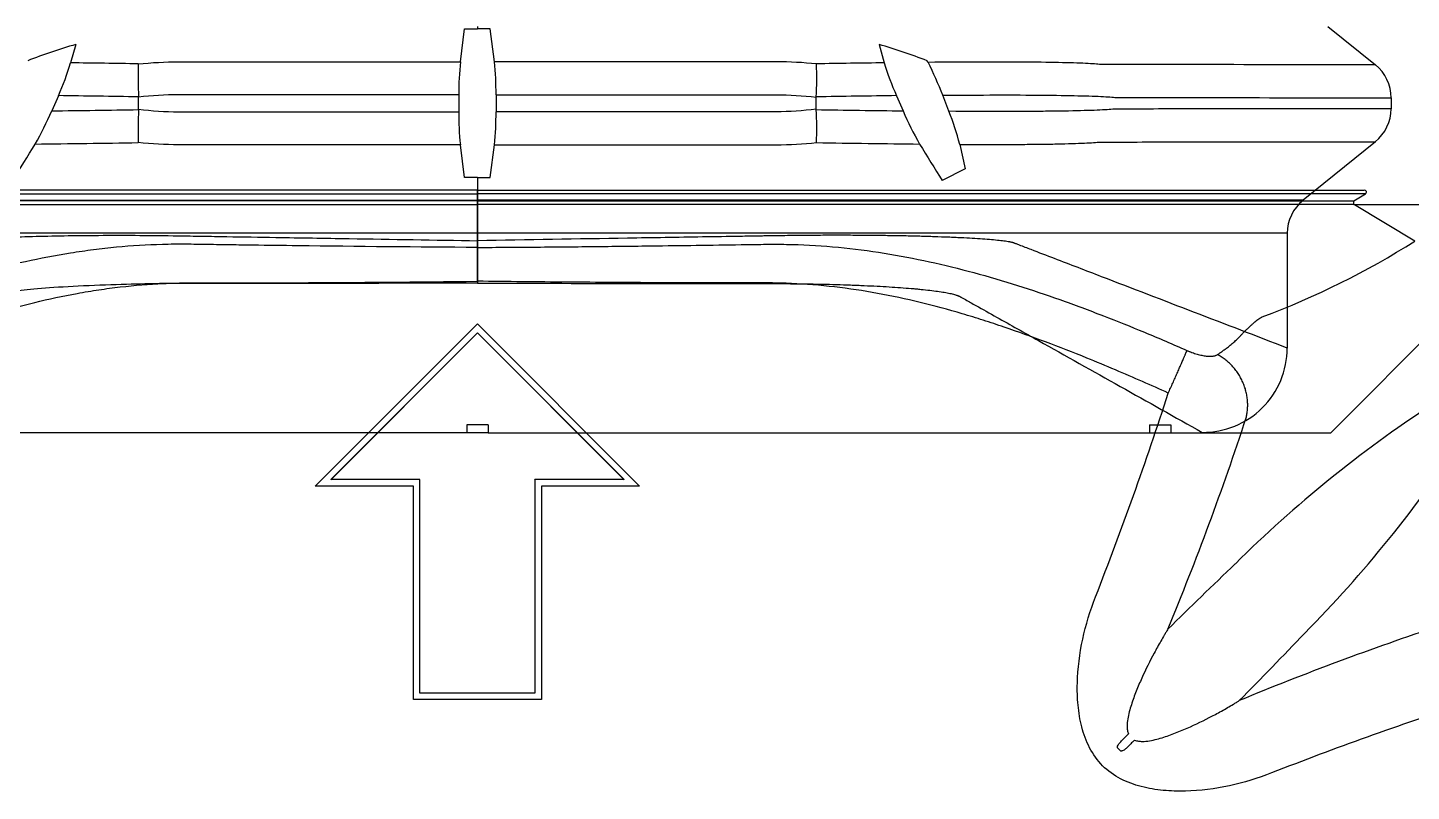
# Model space of a CAD drawing. Header units: millimetres. Extents: x -455371 to 117772, y -78417 to 116564.
# Drawn here: x -26523.6 to -26198.7, y 53939.8 to 54119.1 of the extents above; entities that cross this region are included whole.
import ezdxf

# ---------------------------------------------------------------- set-up
doc = ezdxf.new("R2010")
doc.units = ezdxf.units.MM
doc.layers.get('0').update_dxf_attribs({"color": 255})
doc.layers.add('BETON-STOP', color=141, linetype='Continuous')
doc.layers.add('Contorno-Cupolex', color=3, linetype='Continuous')
doc.layers.add('quote', color=5, linetype='Continuous', lineweight=15)

# ---------------------------------------------------------------- blocks, each defined once
blk = doc.blocks.new('Cupolex H50')
at = {"layer": 'Contorno-Cupolex', "linetype": 'Continuous'}
for p, q in [((19721.008, 10220.685), (19700.221, 10220.685)), ((19721.008, 10220.685), (19741.795, 10220.685)), ((19721.008, 10220.592), (19721.008, 10220.685)), ((19721.008, 10220.428), (19721.008, 10220.592)), ((19721.008, 10220.342), (19721.008, 10220.428)), ((19721.008, 10219.339), (19721.008, 10220.342)), ((19741.548, 10220.428), (19741.822, 10220.592)), ((19741.548, 10220.342), (19741.548, 10220.428)), ((19741.56, 10220.335), (19741.548, 10220.342)), ((19741.568, 10220.335), (19741.56, 10220.335)), ((19748.808, 10220.335), (19741.568, 10220.335)), ((19742.979, 10219.487), (19741.568, 10220.335)), ((19721.008, 10218.547), (19721.008, 10219.339)), ((19717.208, 10213.747), (19721.008, 10217.548)), ((19721.008, 10217.548), (19724.809, 10213.747)), ((19717.57, 10213.897), (19721.008, 10217.335)), ((19717.57, 10213.896), (19721.008, 10217.334)), ((19721.008, 10217.334), (19721.008, 10217.335)), ((19721.008, 10217.335), (19724.446, 10213.897)), ((19721.008, 10217.334), (19724.446, 10213.896)), ((19719.658, 10213.897), (19717.57, 10213.897)), ((19719.658, 10213.896), (19719.658, 10213.897)), ((19719.658, 10208.897), (19719.658, 10213.897)), ((19719.658, 10208.896), (19719.658, 10213.896)), ((19722.358, 10213.896), (19722.358, 10213.897)), ((19724.446, 10213.897), (19722.358, 10213.897)), ((19722.358, 10213.897), (19722.358, 10208.897)), ((19722.358, 10213.896), (19722.358, 10208.896)), ((19719.508, 10213.747), (19717.208, 10213.747)), ((19717.208, 10213.746), (19717.208, 10213.747)), ((19719.508, 10213.746), (19717.208, 10213.746)), ((19719.508, 10208.747), (19719.508, 10213.747)), ((19722.508, 10213.747), (19722.508, 10208.747)), ((19724.809, 10213.747), (19722.508, 10213.747)), ((19724.808, 10213.746), (19722.508, 10213.746)), ((19724.808, 10213.746), (19724.809, 10213.747)), ((19719.508, 10208.746), (19719.508, 10208.747)), ((19721.008, 10208.747), (19719.508, 10208.747)), ((19721.008, 10208.746), (19719.508, 10208.746)), ((19721.008, 10208.897), (19719.658, 10208.897)), ((19722.358, 10208.897), (19721.008, 10208.897)), ((19721.008, 10208.746), (19721.008, 10208.747)), ((19722.508, 10208.747), (19721.008, 10208.747)), ((19722.508, 10208.746), (19721.008, 10208.746)), ((19722.508, 10208.746), (19722.508, 10208.747)), ((19736.013, 10207.612), (19736.085, 10207.54))]:
    blk.add_line(p, q, dxfattribs=at)
for centre, radius, start, end in [((19741.796, 10220.635), 0.0499, 300.9627, 90.7224), ((19732.671, 10235.755), 19.259, 290.4679, 302.3618), ((19656.793, 10241.937), 84.511, 338.63581, 342.07511), ((19759.615, 10190.882), 29.618, 123.3171, 134.7243), ((19672.407, 10237.205), 70.114, 337.51574, 341.83203), ((19719.313, 10231.176), 29.672, 315.2861, 326.6725), ((19823.716, 10122.806), 123.117, 133.62543, 134.65067), ((19764.872, 10146.017), 67.882, 108.3064, 112.52778), ((19651.998, 10294.545), 122.115, 315.3451, 316.37876), ((19769.413, 10131.006), 81.647, 108.03721, 111.39913), ((19677.006, 10266.071), 83.013, 315.3725, 315.55085), ((19794.544, 10148.533), 83.013, 134.44915, 134.6275)]:
    blk.add_arc(centre, radius, start, end, dxfattribs=at)
for points, knots in [([(19700.195, 10220.592), (19701.725, 10220.592), (19703.259, 10220.592), (19705.177, 10220.592), (19705.561, 10220.592), (19706.136, 10220.592), (19706.328, 10220.592), (19706.544, 10220.592), (19706.568, 10220.592), (19706.616, 10220.592), (19706.639, 10220.592), (19706.72, 10220.592), (19706.792, 10220.592), (19707.058, 10220.592), (19707.312, 10220.592), (19707.781, 10220.592), (19707.952, 10220.592), (19708.325, 10220.592), (19708.527, 10220.592), (19709.174, 10220.592), (19709.65, 10220.592), (19710.429, 10220.592), (19710.702, 10220.592), (19711.259, 10220.592), (19711.543, 10220.592), (19712.122, 10220.592), (19712.417, 10220.592), (19713.019, 10220.592), (19713.327, 10220.592), (19713.787, 10220.592), (19713.941, 10220.592), (19714.127, 10220.592), (19714.16, 10220.592), (19714.192, 10220.592)], [0, 0, 0, 0, 0.5, 0.5, 0.625, 0.625, 0.6875, 0.6875, 0.6953125, 0.6953125, 0.703125, 0.703125, 0.71875, 0.71875, 0.75, 0.75, 0.765625, 0.765625, 0.78125, 0.78125, 0.8125, 0.8125, 0.828125, 0.828125, 0.84375, 0.84375, 0.859375, 0.859375, 0.875, 0.875, 0.8828125, 0.8828125, 0.8844651, 0.8844651, 0.8844651, 0.8844651]), ([(19721.008, 10220.428), (19720.363, 10220.428), (19719.718, 10220.428), (19718.428, 10220.428), (19717.783, 10220.428), (19716.492, 10220.428), (19715.847, 10220.428), (19714.88, 10220.428), (19714.556, 10220.428), (19713.913, 10220.428), (19713.591, 10220.428), (19712.952, 10220.428), (19712.639, 10220.428), (19712.024, 10220.428), (19711.722, 10220.428), (19711.13, 10220.428), (19710.838, 10220.428), (19710.284, 10220.428), (19710.017, 10220.428), (19709.258, 10220.428), (19708.791, 10220.428), (19708.202, 10220.428), (19708.022, 10220.428), (19707.695, 10220.428), (19707.548, 10220.428), (19707.166, 10220.428), (19706.998, 10220.428), (19706.8, 10220.428), (19706.698, 10220.428), (19706.497, 10220.428), (19706.397, 10220.428), (19706.196, 10220.428), (19706.096, 10220.428), (19705.795, 10220.428), (19705.594, 10220.428), (19705.192, 10220.428), (19704.992, 10220.428), (19704.389, 10220.428), (19703.988, 10220.428), (19703.185, 10220.428), (19702.784, 10220.428), (19701.744, 10220.428), (19701.106, 10220.428), (19700.469, 10220.428)], [0, 0, 0, 0, 0.032927, 0.032927, 0.065853, 0.065853, 0.09878, 0.09878, 0.115243, 0.115243, 0.131706, 0.131706, 0.14817, 0.14817, 0.164633, 0.164633, 0.181096, 0.181096, 0.197559, 0.197559, 0.230486, 0.230486, 0.246949, 0.246949, 0.263413, 0.263413, 0.296339, 0.296339, 0.329266, 0.329266, 0.362192, 0.362192, 0.395119, 0.395119, 0.460972, 0.460972, 0.526825, 0.526825, 0.658531, 0.658531, 0.790238, 0.790238, 1, 1, 1, 1]), ([(19700.469, 10220.342), (19701.106, 10220.342), (19701.744, 10220.342), (19702.784, 10220.342), (19703.185, 10220.342), (19703.988, 10220.342), (19704.389, 10220.342), (19704.992, 10220.342), (19705.192, 10220.342), (19705.594, 10220.342), (19705.795, 10220.342), (19706.096, 10220.342), (19706.196, 10220.342), (19706.397, 10220.342), (19706.497, 10220.342), (19706.698, 10220.342), (19706.8, 10220.342), (19706.998, 10220.342), (19707.166, 10220.342), (19707.548, 10220.342), (19707.695, 10220.342), (19708.022, 10220.342), (19708.202, 10220.342), (19708.791, 10220.342), (19709.258, 10220.342), (19710.017, 10220.342), (19710.284, 10220.342), (19710.838, 10220.342), (19711.13, 10220.342), (19711.722, 10220.342), (19712.024, 10220.342), (19712.639, 10220.342), (19712.952, 10220.342), (19713.591, 10220.342), (19713.913, 10220.342), (19714.556, 10220.342), (19714.88, 10220.342), (19715.847, 10220.342), (19716.492, 10220.342), (19717.783, 10220.342), (19718.428, 10220.342), (19719.718, 10220.342), (19720.363, 10220.342), (19721.008, 10220.342)], [0, 0, 0, 0, 0.209762, 0.209762, 0.341469, 0.341469, 0.473175, 0.473175, 0.539028, 0.539028, 0.604881, 0.604881, 0.637808, 0.637808, 0.670734, 0.670734, 0.703661, 0.703661, 0.736587, 0.736587, 0.753051, 0.753051, 0.769514, 0.769514, 0.802441, 0.802441, 0.818904, 0.818904, 0.835367, 0.835367, 0.85183, 0.85183, 0.868294, 0.868294, 0.884757, 0.884757, 0.90122, 0.90122, 0.934147, 0.934147, 0.967073, 0.967073, 1, 1, 1, 1]), ([(19714.192, 10220.592), (19714.313, 10220.592), (19714.434, 10220.592), (19714.863, 10220.592), (19715.17, 10220.592), (19716.092, 10220.592), (19716.706, 10220.592), (19718.55, 10220.592), (19719.779, 10220.592), (19721.008, 10220.592)], [0.8844651, 0.8844651, 0.8844651, 0.8844651, 0.890625, 0.890625, 0.90625, 0.90625, 0.9375, 0.9375, 1, 1, 1, 1]), ([(19727.856, 10220.592), (19727.725, 10220.592), (19727.593, 10220.592), (19727.154, 10220.592), (19726.847, 10220.592), (19725.925, 10220.592), (19725.31, 10220.592), (19723.467, 10220.592), (19722.237, 10220.592), (19721.008, 10220.592)], [0.8839302, 0.8839302, 0.8839302, 0.8839302, 0.890625, 0.890625, 0.90625, 0.90625, 0.9375, 0.9375, 1, 1, 1, 1]), ([(19721.008, 10220.428), (19722.289, 10220.428), (19723.57, 10220.428), (19725.492, 10220.428), (19726.132, 10220.428), (19726.933, 10220.428), (19727.094, 10220.428), (19727.415, 10220.428), (19727.577, 10220.428), (19727.864, 10220.428), (19727.987, 10220.428), (19728.24, 10220.428), (19728.37, 10220.428), (19729.01, 10220.428), (19729.496, 10220.428), (19730.446, 10220.428), (19730.912, 10220.428), (19732.235, 10220.428), (19733.016, 10220.428), (19733.944, 10220.428), (19734.213, 10220.428), (19734.655, 10220.428), (19734.829, 10220.428), (19734.99, 10220.428), (19735.02, 10220.428), (19735.059, 10220.428), (19735.071, 10220.428), (19735.095, 10220.428), (19735.107, 10220.428), (19735.166, 10220.428), (19735.216, 10220.428), (19735.367, 10220.428), (19735.468, 10220.428), (19735.97, 10220.428), (19736.373, 10220.428), (19738.384, 10220.428), (19739.993, 10220.428), (19741.548, 10220.428)], [0, 0, 0, 0, 0.0625, 0.0625, 0.09375, 0.09375, 0.101563, 0.101563, 0.109375, 0.109375, 0.117188, 0.117188, 0.125, 0.125, 0.15625, 0.15625, 0.1875, 0.1875, 0.25, 0.25, 0.28125, 0.28125, 0.3125, 0.3125, 0.320312, 0.320312, 0.324219, 0.324219, 0.328125, 0.328125, 0.34375, 0.34375, 0.375, 0.375, 0.5, 0.5, 1, 1, 1, 1]), ([(19741.548, 10220.342), (19739.993, 10220.342), (19738.384, 10220.342), (19736.373, 10220.342), (19735.97, 10220.342), (19735.468, 10220.342), (19735.367, 10220.342), (19735.216, 10220.342), (19735.166, 10220.342), (19735.107, 10220.342), (19735.095, 10220.342), (19735.071, 10220.342), (19735.059, 10220.342), (19735.02, 10220.342), (19734.99, 10220.342), (19734.829, 10220.342), (19734.655, 10220.342), (19734.213, 10220.342), (19733.944, 10220.342), (19733.016, 10220.342), (19732.235, 10220.342), (19730.912, 10220.342), (19730.446, 10220.342), (19729.496, 10220.342), (19729.01, 10220.342), (19728.37, 10220.342), (19728.24, 10220.342), (19727.987, 10220.342), (19727.864, 10220.342), (19727.577, 10220.342), (19727.415, 10220.342), (19727.094, 10220.342), (19726.933, 10220.342), (19726.132, 10220.342), (19725.492, 10220.342), (19723.57, 10220.342), (19722.289, 10220.342), (19721.008, 10220.342)], [0, 0, 0, 0, 0.5, 0.5, 0.625, 0.625, 0.65625, 0.65625, 0.671875, 0.671875, 0.675781, 0.675781, 0.679687, 0.679687, 0.6875, 0.6875, 0.71875, 0.71875, 0.75, 0.75, 0.8125, 0.8125, 0.84375, 0.84375, 0.875, 0.875, 0.882812, 0.882812, 0.890625, 0.890625, 0.898437, 0.898437, 0.90625, 0.90625, 0.9375, 0.9375, 1, 1, 1, 1]), ([(19741.822, 10220.592), (19740.292, 10220.592), (19738.758, 10220.592), (19736.839, 10220.592), (19736.456, 10220.592), (19735.88, 10220.592), (19735.689, 10220.592), (19735.473, 10220.592), (19735.449, 10220.592), (19735.401, 10220.592), (19735.378, 10220.592), (19735.297, 10220.592), (19735.225, 10220.592), (19734.958, 10220.592), (19734.705, 10220.592), (19734.236, 10220.592), (19734.065, 10220.592), (19733.692, 10220.592), (19733.489, 10220.592), (19732.842, 10220.592), (19732.366, 10220.592), (19731.587, 10220.592), (19731.315, 10220.592), (19730.758, 10220.592), (19730.474, 10220.592), (19729.895, 10220.592), (19729.6, 10220.592), (19728.998, 10220.592), (19728.69, 10220.592), (19728.229, 10220.592), (19728.076, 10220.592), (19727.9, 10220.592), (19727.878, 10220.592), (19727.856, 10220.592)], [0, 0, 0, 0, 0.5, 0.5, 0.625, 0.625, 0.6875, 0.6875, 0.6953125, 0.6953125, 0.703125, 0.703125, 0.71875, 0.71875, 0.75, 0.75, 0.765625, 0.765625, 0.78125, 0.78125, 0.8125, 0.8125, 0.828125, 0.828125, 0.84375, 0.84375, 0.859375, 0.859375, 0.875, 0.875, 0.8828125, 0.8828125, 0.8839302, 0.8839302, 0.8839302, 0.8839302]), ([(19721.008, 10219.339), (19719.605, 10219.347), (19718.202, 10219.36), (19716.448, 10219.382), (19716.098, 10219.387), (19715.572, 10219.394), (19715.396, 10219.396), (19715.046, 10219.401), (19714.87, 10219.404), (19714.608, 10219.408), (19714.52, 10219.409), (19714.344, 10219.412), (19714.256, 10219.413), (19714.121, 10219.414), (19714.076, 10219.414), (19713.986, 10219.414), (19713.941, 10219.414), (19713.806, 10219.413), (19713.716, 10219.411), (19713.266, 10219.398), (19712.907, 10219.376), (19712.368, 10219.325), (19712.189, 10219.305), (19711.831, 10219.259), (19711.652, 10219.233), (19711.117, 10219.148), (19710.765, 10219.08), (19709.714, 10218.851), (19709.026, 10218.662), (19708.006, 10218.34), (19707.669, 10218.227), (19706.999, 10217.989), (19706.666, 10217.865), (19705.676, 10217.481), (19705.024, 10217.208), (19704.378, 10216.925)], [0, 0, 0, 0, 0.25, 0.25, 0.3125, 0.3125, 0.34375, 0.34375, 0.375, 0.375, 0.390625, 0.390625, 0.40625, 0.40625, 0.414062, 0.414062, 0.421875, 0.421875, 0.4375, 0.4375, 0.5, 0.5, 0.53125, 0.53125, 0.5625, 0.5625, 0.625, 0.625, 0.75, 0.75, 0.8125, 0.8125, 0.875, 0.875, 1, 1, 1, 1]), ([(19721.008, 10219.339), (19721.473, 10219.342), (19722.405, 10219.348), (19723.808, 10219.361), (19725.098, 10219.376), (19726.27, 10219.391), (19727.059, 10219.402), (19727.585, 10219.411), (19727.942, 10219.416), (19728.571, 10219.41), (19729.471, 10219.354), (19730.543, 10219.215), (19731.953, 10218.947), (19733.325, 10218.57), (19734.676, 10218.116), (19735.665, 10217.748), (19736.658, 10217.349), (19737.307, 10217.069), (19737.639, 10216.925)], [0, 0, 0, 0, 0.081858, 0.164277, 0.247255, 0.309067, 0.370865, 0.386322, 0.40194, 0.433686, 0.497156, 0.560794, 0.624159, 0.750052, 0.811351, 0.87539, 0.93616, 1, 1, 1, 1]), ([(19704.814, 10215.927), (19705.448, 10216.212), (19706.084, 10216.487), (19707.045, 10216.876), (19707.367, 10217.003), (19708.013, 10217.245), (19708.338, 10217.362), (19709.314, 10217.692), (19709.97, 10217.889), (19710.963, 10218.13), (19711.295, 10218.201), (19711.798, 10218.293), (19711.966, 10218.321), (19712.302, 10218.372), (19712.47, 10218.394), (19712.975, 10218.452), (19713.311, 10218.479), (19713.733, 10218.498), (19713.817, 10218.501), (19713.944, 10218.504), (19713.986, 10218.505), (19714.07, 10218.507), (19714.112, 10218.507), (19714.239, 10218.508), (19714.326, 10218.508), (19714.501, 10218.508), (19714.589, 10218.508), (19714.853, 10218.508), (19715.029, 10218.508), (19715.381, 10218.508), (19715.557, 10218.509), (19716.084, 10218.51), (19716.436, 10218.511), (19718.195, 10218.519), (19719.602, 10218.53), (19721.008, 10218.547)], [0, 0, 0, 0, 0.125, 0.125, 0.1875, 0.1875, 0.25, 0.25, 0.375, 0.375, 0.4375, 0.4375, 0.46875, 0.46875, 0.5, 0.5, 0.5625, 0.5625, 0.578125, 0.578125, 0.585938, 0.585938, 0.59375, 0.59375, 0.609375, 0.609375, 0.625, 0.625, 0.65625, 0.65625, 0.6875, 0.6875, 0.75, 0.75, 1, 1, 1, 1]), ([(19737.202, 10215.927), (19737.002, 10216.017), (19736.59, 10216.2), (19735.953, 10216.474), (19735.197, 10216.788), (19734.329, 10217.128), (19733.518, 10217.419), (19732.865, 10217.634), (19732.211, 10217.835), (19731.388, 10218.058), (19730.389, 10218.273), (19729.382, 10218.425), (19728.537, 10218.493), (19727.988, 10218.507), (19727.733, 10218.508), (19727.559, 10218.508), (19727.076, 10218.508), (19726.285, 10218.509), (19724.877, 10218.513), (19723.471, 10218.522), (19722.064, 10218.535), (19721.36, 10218.543), (19721.008, 10218.547)], [0, 0, 0, 0, 0.039685, 0.081401, 0.12514, 0.187502, 0.249718, 0.280702, 0.311603, 0.373204, 0.434675, 0.49602, 0.557011, 0.587479, 0.595205, 0.603053, 0.61891, 0.682454, 0.745963, 0.872985, 0.936476, 1, 1, 1, 1]), ([(19738.355, 10216.828), (19738.368, 10216.837), (19738.393, 10216.854), (19738.429, 10216.879), (19738.464, 10216.904), (19738.498, 10216.928), (19738.531, 10216.953), (19738.585, 10216.993), (19738.657, 10217.049), (19738.741, 10217.12), (19738.817, 10217.19), (19738.878, 10217.251), (19738.92, 10217.297), (19738.952, 10217.33), (19738.981, 10217.359), (19739.023, 10217.4), (19739.074, 10217.45), (19739.131, 10217.503), (19739.184, 10217.552), (19739.249, 10217.611), (19739.309, 10217.659), (19739.358, 10217.689), (19739.382, 10217.701), (19739.395, 10217.708), (19739.402, 10217.71), (19739.405, 10217.712)], [0, 0, 0, 0, 0.020834, 0.041499, 0.061995, 0.082327, 0.102494, 0.1225, 0.183394, 0.244692, 0.305517, 0.365952, 0.407549, 0.429262, 0.459619, 0.493771, 0.556586, 0.619732, 0.683579, 0.744962, 0.871925, 0.935861, 0.967747, 0.983808, 1, 1, 1, 1]), ([(19737.639, 10216.925), (19737.647, 10216.921), (19737.663, 10216.914), (19737.687, 10216.904), (19737.711, 10216.895), (19737.735, 10216.885), (19737.771, 10216.872), (19737.819, 10216.856), (19737.896, 10216.832), (19737.99, 10216.809), (19738.091, 10216.793), (19738.18, 10216.787), (19738.242, 10216.791), (19738.284, 10216.798), (19738.311, 10216.806), (19738.335, 10216.816), (19738.349, 10216.824), (19738.355, 10216.828)], [0, 0, 0, 0, 0.025114, 0.050251, 0.075451, 0.100753, 0.126198, 0.189041, 0.252473, 0.377155, 0.504216, 0.628011, 0.754462, 0.81453, 0.875317, 0.937064, 1, 1, 1, 1]), ([(19739.624, 10207.024), (19739.3, 10206.895), (19738.97, 10206.795), (19738.296, 10206.65), (19737.949, 10206.606), (19737.429, 10206.593), (19737.256, 10206.598), (19736.91, 10206.631), (19736.737, 10206.659), (19736.234, 10206.789), (19735.91, 10206.944), (19735.538, 10207.317), (19735.438, 10207.458), (19735.276, 10207.768), (19735.218, 10207.933), (19735.131, 10208.268), (19735.103, 10208.441), (19735.071, 10208.786), (19735.066, 10208.958), (19735.079, 10209.475), (19735.123, 10209.82), (19735.268, 10210.497), (19735.368, 10210.828), (19735.497, 10211.15)], [0, 0, 0, 0, 0.125, 0.125, 0.25, 0.25, 0.3125, 0.3125, 0.375, 0.375, 0.5, 0.5, 0.5625, 0.5625, 0.625, 0.625, 0.6875, 0.6875, 0.75, 0.75, 0.875, 0.875, 1, 1, 1, 1]), ([(19737.192, 10210.392), (19737.178, 10210.369), (19737.164, 10210.346), (19737.136, 10210.3), (19737.122, 10210.277), (19737.081, 10210.208), (19737.054, 10210.162), (19736.974, 10210.023), (19736.922, 10209.928), (19736.769, 10209.642), (19736.672, 10209.447), (19736.535, 10209.145), (19736.492, 10209.043), (19736.409, 10208.835), (19736.37, 10208.73), (19736.318, 10208.568), (19736.302, 10208.513), (19736.273, 10208.402), (19736.261, 10208.346), (19736.242, 10208.232), (19736.236, 10208.174), (19736.237, 10208.085), (19736.239, 10208.056), (19736.248, 10207.997), (19736.255, 10207.967), (19736.267, 10207.939)], [0, 0, 0, 0, 0.03125, 0.03125, 0.0625, 0.0625, 0.125, 0.125, 0.25, 0.25, 0.5, 0.5, 0.625, 0.625, 0.75, 0.75, 0.8125, 0.8125, 0.875, 0.875, 0.9375, 0.9375, 0.96875, 0.96875, 1, 1, 1, 1]), ([(19736.412, 10207.794), (19736.441, 10207.782), (19736.47, 10207.775), (19736.53, 10207.765), (19736.56, 10207.763), (19736.648, 10207.763), (19736.706, 10207.769), (19736.82, 10207.788), (19736.877, 10207.8), (19736.988, 10207.829), (19737.042, 10207.845), (19737.204, 10207.897), (19737.309, 10207.936), (19737.516, 10208.018), (19737.618, 10208.062), (19737.919, 10208.198), (19738.115, 10208.295), (19738.402, 10208.448), (19738.496, 10208.5), (19738.636, 10208.581), (19738.682, 10208.608), (19738.751, 10208.649), (19738.774, 10208.663), (19738.819, 10208.691), (19738.842, 10208.705), (19738.865, 10208.719)], [0, 0, 0, 0, 0.03125, 0.03125, 0.0625, 0.0625, 0.125, 0.125, 0.1875, 0.1875, 0.25, 0.25, 0.375, 0.375, 0.5, 0.5, 0.75, 0.75, 0.875, 0.875, 0.9375, 0.9375, 0.96875, 0.96875, 1, 1, 1, 1]), ([(19736.013, 10207.612), (19736.01, 10207.614), (19736.009, 10207.618), (19736.008, 10207.625), (19736.008, 10207.629), (19736.01, 10207.64), (19736.012, 10207.647), (19736.02, 10207.666), (19736.027, 10207.679), (19736.049, 10207.714), (19736.066, 10207.735), (19736.086, 10207.755)], [0, 0, 0, 0, 0.0625, 0.0625, 0.125, 0.125, 0.25, 0.25, 0.5, 0.5, 1, 1, 1, 1]), ([(19736.228, 10207.612), (19736.209, 10207.593), (19736.187, 10207.576), (19736.152, 10207.554), (19736.14, 10207.547), (19736.12, 10207.539), (19736.113, 10207.537), (19736.102, 10207.535), (19736.099, 10207.535), (19736.091, 10207.536), (19736.088, 10207.537), (19736.085, 10207.54)], [0, 0, 0, 0, 0.5, 0.5, 0.75, 0.75, 0.875, 0.875, 0.9375, 0.9375, 1, 1, 1, 1])]:
    blk.add_open_spline(points, degree=3, knots=knots, dxfattribs=at)
for points, weights in [([(19737.202, 10215.927), (19737.535, 10216.669), (19737.639, 10216.925)], [1, 0.837824847316, 1]), ([(19739.026, 10215.343), (19739.271, 10216.329), (19738.355, 10216.828)], [1, 0.774238593572, 1])]:
    blk.add_rational_spline(points, weights, degree=2, dxfattribs=at)
blk = doc.blocks.new('*U2204')
at = {"xscale": 10.01836209701863, "yscale": 10.01836209701863, "zscale": 10.01836209701863}
blk.add_blockref('Cupolex H50', (-197296.95, -101829.74), dxfattribs=at)
blk = doc.blocks.new('*U2201')
at = {"layer": 'quote', "color": 0, "linetype": 'ByBlock', "lineweight": -2, "transparency": 16777216}
blk.add_blockref('*U2204', (2710, -1345), dxfattribs=at)
blk = doc.blocks.new('Bs H50 tacca 5')
at = {"layer": 'BETON-STOP'}
for p, q in [((19776.31, 9969.198), (19776.408, 9969.965)), ((19776.408, 9969.965), (19776.708, 9969.965)), ((19776.708, 9970.027), (19776.708, 9969.965)), ((19777.008, 9969.965), (19776.708, 9969.965)), ((19777.107, 9969.198), (19777.008, 9969.965)), ((19796.642, 9970.027), (19797.754, 9969.125)), ((19767.294, 9969.602), (19767.174, 9969.172)), ((19786.123, 9969.602), (19786.243, 9969.172)), ((19787.269, 9969.183), (19787.249, 9969.22)), ((19766.887, 9968.402), (19766.732, 9968.046)), ((19768.768, 9968.366), (19768.768, 9968.373)), ((19768.768, 9968.083), (19768.768, 9968.366)), ((19776.272, 9968.425), (19776.272, 9968.024)), ((19777.145, 9968.425), (19777.145, 9968.024)), ((19784.648, 9968.366), (19784.648, 9968.373)), ((19784.648, 9968.083), (19784.648, 9968.366)), ((19786.53, 9968.402), (19786.685, 9968.046)), ((19787.76, 9968.036), (19787.614, 9968.413)), ((19798.124, 9968.352), (19798.124, 9968.097)), ((19768.768, 9968.076), (19768.768, 9968.083)), ((19784.648, 9968.076), (19784.648, 9968.083)), ((19776.408, 9966.484), (19776.31, 9967.252)), ((19777.008, 9966.484), (19777.107, 9967.252)), ((19788.013, 9967.261), (19788.14, 9966.686)), ((19797.754, 9967.324), (19796.059, 9965.95)), ((19776.708, 9966.484), (19776.408, 9966.484)), ((19776.708, 9966.484), (19776.708, 9965.95)), ((19776.708, 9966.484), (19777.008, 9966.484)), ((19788.14, 9966.686), (19787.604, 9966.412)), ((19757.358, 9965.95), (19776.708, 9965.95)), ((19776.708, 9965.95), (19776.708, 9965.177)), ((19776.708, 9965.177), (19757.728, 9965.177)), ((19776.708, 9965.177), (19776.708, 9965.004)), ((19795.689, 9965.177), (19795.689, 9962.488)), ((19776.708, 9965.004), (19776.708, 9964.007)), ((19796.708, 9960.5), (19799.708, 9963.509)), ((19776.958, 9960.689), (19776.458, 9960.689)), ((19776.458, 9960.689), (19776.458, 9960.5)), ((19776.958, 9960.689), (19776.958, 9960.5)), ((19792.458, 9960.689), (19792.958, 9960.689)), ((19792.458, 9960.689), (19792.458, 9960.5)), ((19792.958, 9960.689), (19792.958, 9960.5)), ((19776.458, 9960.5), (19760.958, 9960.5)), ((19776.958, 9960.5), (19776.458, 9960.5)), ((19776.958, 9960.5), (19792.458, 9960.5)), ((19792.458, 9960.5), (19792.958, 9960.5)), ((19792.958, 9960.5), (19796.708, 9960.5))]:
    blk.add_line(p, q, dxfattribs=at)
for centre, radius, start, end in [((19770.828, 9957.331), 12.77, 106.0673, 111.4049), ((19782.589, 9957.331), 12.77, 68.5951, 73.9327), ((19761.054, 9971.016), 6.392, 335.8601, 343.2339), ((19759.116, 9399.686), 569.543, 89.02971, 89.18931), ((19777.687, 9968.854), 8.932, 178.1218, 183.0874), ((19783.018, 9968.477), 6.746, 173.8671, 180.4429), ((19770.399, 9968.477), 6.746, 359.5571, 6.1329), ((19775.73, 9968.854), 8.932, 356.9126, 1.8782), ((19794.301, 9399.686), 569.543, 90.81069, 90.97029), ((19792.363, 9971.016), 6.392, 196.7661, 204.1399), ((19780.68, 9965.774), 7.42, 20.8357, 27.3599), ((19797.128, 9968.351), 0.996, 0.0934, 51.069), ((19761.187, 9525.576), 442.863, 89.01905, 89.26254), ((19792.23, 9525.576), 442.863, 90.73746, 90.98095), ((19760.042, 9970.902), 7.274, 330.0223, 336.8784), ((19761.563, 10386.773), 418.759, 270.70721, 270.98586), ((19777.687, 9967.595), 8.932, 176.9126, 181.8782), ((19782.779, 9967.96), 6.508, 179.4367, 186.2533), ((19770.637, 9967.96), 6.508, 353.7467, 0.5633), ((19791.853, 10386.773), 418.759, 269.01414, 269.29279), ((19775.73, 9967.595), 8.932, 358.1218, 3.0874), ((19793.374, 9970.902), 7.274, 203.1216, 209.9777), ((19782.044, 9965.743), 6.159, 14.2636, 21.852), ((19797.128, 9968.098), 0.995, 308.9229, 359.9147), ((19734.508, 9986.395), 37.139, 327.4487, 329.0025), ((19762.525, 10319.911), 352.663, 270.62038, 271.0131), ((19790.892, 10319.911), 352.663, 268.9869, 269.37962), ((19818.909, 9986.395), 37.139, 210.9975, 212.5513), ((19796.684, 9965.175), 0.995, 128.9222, 179.9155), ((19786.199, -7158.578), 17123.758, 89.9682458, 90.0317539), ((19793.708, 9962.492), 1.981, 269.6725, 359.8751)]:
    blk.add_arc(centre, radius, start, end, dxfattribs=at)
for points, degree, knots in [([(19768.76, 9969.147), (19769.074, 9969.178), (19769.388, 9969.195), (19769.781, 9969.198), (19769.86, 9969.198), (19770.017, 9969.198), (19770.096, 9969.198), (19770.332, 9969.198), (19770.489, 9969.198), (19771.276, 9969.198), (19771.905, 9969.198), (19773.793, 9969.198), (19775.052, 9969.198), (19776.31, 9969.198)], 3, [0, 0, 0, 0, 0.125, 0.125, 0.15625, 0.15625, 0.1875, 0.1875, 0.25, 0.25, 0.5, 0.5, 1, 1, 1, 1]), ([(19784.657, 9969.147), (19784.343, 9969.178), (19784.029, 9969.195), (19783.635, 9969.198), (19783.557, 9969.198), (19783.399, 9969.198), (19783.321, 9969.198), (19783.085, 9969.198), (19782.927, 9969.198), (19782.141, 9969.198), (19781.512, 9969.198), (19779.624, 9969.198), (19778.365, 9969.198), (19777.107, 9969.198)], 3, [0, 0, 0, 0, 0.125, 0.125, 0.15625, 0.15625, 0.1875, 0.1875, 0.25, 0.25, 0.5, 0.5, 1, 1, 1, 1]), ([(19797.754, 9969.125), (19796.49, 9969.125), (19795.225, 9969.128), (19793.326, 9969.131), (19792.692, 9969.132), (19791.901, 9969.133), (19791.743, 9969.134), (19791.506, 9969.134), (19791.426, 9969.134), (19791.328, 9969.134), (19791.309, 9969.134), (19791.266, 9969.136), (19791.242, 9969.14), (19791.161, 9969.147), (19791.096, 9969.151), (19790.943, 9969.159), (19790.856, 9969.162), (19790.657, 9969.169), (19790.545, 9969.173), (19790.181, 9969.181), (19789.9, 9969.185), (19789.421, 9969.189), (19789.252, 9969.19), (19788.895, 9969.191), (19788.707, 9969.191), (19788.124, 9969.19), (19787.71, 9969.187), (19787.269, 9969.183)], 3, [0, 0, 0, 0, 0.5, 0.5, 0.75, 0.75, 0.8125, 0.8125, 0.84375, 0.84375, 0.851563, 0.851563, 0.859375, 0.859375, 0.875, 0.875, 0.890625, 0.890625, 0.90625, 0.90625, 0.9375, 0.9375, 0.953125, 0.953125, 0.96875, 0.96875, 1, 1, 1, 1]), ([(19776.272, 9968.425), (19775.021, 9968.425), (19773.771, 9968.425), (19771.895, 9968.425), (19771.269, 9968.425), (19770.488, 9968.425), (19770.331, 9968.425), (19770.097, 9968.425), (19770.019, 9968.425), (19769.862, 9968.425), (19769.784, 9968.425), (19769.393, 9968.422), (19769.081, 9968.403), (19768.768, 9968.366)], 3, [0, 0, 0, 0, 0.5, 0.5, 0.75, 0.75, 0.8125, 0.8125, 0.84375, 0.84375, 0.875, 0.875, 1, 1, 1, 1]), ([(19777.145, 9968.425), (19778.396, 9968.425), (19779.646, 9968.425), (19781.522, 9968.425), (19782.147, 9968.425), (19782.929, 9968.425), (19783.085, 9968.425), (19783.32, 9968.425), (19783.398, 9968.425), (19783.554, 9968.425), (19783.633, 9968.425), (19784.023, 9968.422), (19784.336, 9968.403), (19784.648, 9968.366)], 3, [0, 0, 0, 0, 0.5, 0.5, 0.75, 0.75, 0.8125, 0.8125, 0.84375, 0.84375, 0.875, 0.875, 1, 1, 1, 1]), ([(19787.614, 9968.413), (19788.06, 9968.416), (19788.477, 9968.418), (19789.255, 9968.419), (19789.618, 9968.418), (19790.26, 9968.412), (19790.542, 9968.408), (19790.906, 9968.399), (19791.018, 9968.396), (19791.218, 9968.389), (19791.306, 9968.385), (19791.458, 9968.377), (19791.523, 9968.374), (19791.603, 9968.366), (19791.628, 9968.363), (19791.67, 9968.361), (19791.689, 9968.362), (19791.788, 9968.362), (19791.867, 9968.361), (19792.105, 9968.361), (19792.263, 9968.361), (19793.056, 9968.359), (19793.69, 9968.358), (19795.591, 9968.355), (19796.859, 9968.352), (19798.124, 9968.352)], 3, [0, 0, 0, 0, 0.03125, 0.03125, 0.0625, 0.0625, 0.09375, 0.09375, 0.109375, 0.109375, 0.125, 0.125, 0.140625, 0.140625, 0.148437, 0.148437, 0.15625, 0.15625, 0.1875, 0.1875, 0.25, 0.25, 0.5, 0.5, 1, 1, 1, 1]), ([(19768.768, 9968.083), (19769.081, 9968.047), (19769.393, 9968.027), (19769.784, 9968.024), (19769.862, 9968.024), (19770.019, 9968.025), (19770.097, 9968.024), (19770.331, 9968.024), (19770.488, 9968.024), (19771.269, 9968.024), (19771.895, 9968.024), (19773.771, 9968.024), (19775.021, 9968.024), (19776.272, 9968.024)], 3, [0, 0, 0, 0, 0.125, 0.125, 0.15625, 0.15625, 0.1875, 0.1875, 0.25, 0.25, 0.5, 0.5, 1, 1, 1, 1]), ([(19784.648, 9968.083), (19784.336, 9968.047), (19784.023, 9968.027), (19783.633, 9968.024), (19783.554, 9968.024), (19783.398, 9968.025), (19783.32, 9968.024), (19783.085, 9968.024), (19782.929, 9968.024), (19782.147, 9968.024), (19781.522, 9968.024), (19779.646, 9968.024), (19778.396, 9968.024), (19777.145, 9968.024)], 3, [0, 0, 0, 0, 0.125, 0.125, 0.15625, 0.15625, 0.1875, 0.1875, 0.25, 0.25, 0.5, 0.5, 1, 1, 1, 1]), ([(19798.124, 9968.097), (19796.862, 9968.097), (19795.598, 9968.095), (19793.701, 9968.092), (19793.068, 9968.091), (19792.278, 9968.089), (19792.12, 9968.089), (19791.883, 9968.088), (19791.804, 9968.088), (19791.685, 9968.088), (19791.649, 9968.088), (19791.547, 9968.078), (19791.486, 9968.074), (19791.342, 9968.066), (19791.259, 9968.062), (19791.069, 9968.055), (19790.962, 9968.052), (19790.61, 9968.042), (19790.336, 9968.038), (19789.871, 9968.034), (19789.706, 9968.033), (19789.358, 9968.031), (19789.173, 9968.031), (19788.602, 9968.031), (19788.194, 9968.033), (19787.76, 9968.036)], 3, [0, 0, 0, 0, 0.5, 0.5, 0.75, 0.75, 0.8125, 0.8125, 0.84375, 0.84375, 0.859375, 0.859375, 0.875, 0.875, 0.890625, 0.890625, 0.90625, 0.90625, 0.9375, 0.9375, 0.953125, 0.953125, 0.96875, 0.96875, 1, 1, 1, 1]), ([(19776.31, 9967.252), (19775.052, 9967.252), (19773.793, 9967.252), (19771.906, 9967.252), (19771.277, 9967.252), (19770.49, 9967.251), (19770.333, 9967.251), (19770.097, 9967.252), (19770.018, 9967.252), (19769.861, 9967.252), (19769.782, 9967.251), (19769.389, 9967.254), (19769.074, 9967.271), (19768.76, 9967.302)], 3, [0, 0, 0, 0, 0.5, 0.5, 0.75, 0.75, 0.8125, 0.8125, 0.84375, 0.84375, 0.875, 0.875, 1, 1, 1, 1]), ([(19777.107, 9967.252), (19778.365, 9967.252), (19779.623, 9967.252), (19781.511, 9967.252), (19782.14, 9967.252), (19782.927, 9967.251), (19783.084, 9967.251), (19783.32, 9967.252), (19783.399, 9967.252), (19783.556, 9967.252), (19783.635, 9967.251), (19784.028, 9967.254), (19784.342, 9967.271), (19784.657, 9967.302)], 3, [0, 0, 0, 0, 0.5, 0.5, 0.75, 0.75, 0.8125, 0.8125, 0.84375, 0.84375, 0.875, 0.875, 1, 1, 1, 1]), ([(19788.013, 9967.261), (19788.422, 9967.259), (19788.803, 9967.258), (19789.33, 9967.26), (19789.498, 9967.261), (19789.811, 9967.264), (19789.958, 9967.265), (19790.233, 9967.27), (19790.36, 9967.272), (19790.595, 9967.278), (19790.703, 9967.282), (19790.991, 9967.292), (19791.135, 9967.299), (19791.261, 9967.312), (19791.283, 9967.315), (19791.322, 9967.315), (19791.341, 9967.315), (19791.4, 9967.315), (19791.438, 9967.315), (19791.555, 9967.315), (19791.632, 9967.315), (19791.865, 9967.316), (19792.02, 9967.316), (19792.795, 9967.318), (19793.415, 9967.319), (19795.276, 9967.322), (19796.516, 9967.324), (19797.754, 9967.324)], 3, [0, 0, 0, 0, 0.03125, 0.03125, 0.046875, 0.046875, 0.0625, 0.0625, 0.078125, 0.078125, 0.09375, 0.09375, 0.125, 0.125, 0.132813, 0.132813, 0.140625, 0.140625, 0.15625, 0.15625, 0.1875, 0.1875, 0.25, 0.25, 0.5, 0.5, 1, 1, 1, 1]), ([(19796.059, 9965.95), (19796.01, 9965.95), (19795.962, 9965.95), (19795.705, 9965.95), (19795.497, 9965.95), (19794.868, 9965.95), (19794.446, 9965.95), (19793.17, 9965.95), (19792.309, 9965.95), (19791.233, 9965.95), (19791.018, 9965.95), (19790.588, 9965.95), (19790.373, 9965.95), (19790.05, 9965.95), (19789.943, 9965.95), (19789.808, 9965.95), (19789.781, 9965.95), (19789.741, 9965.95), (19789.727, 9965.95), (19789.707, 9965.95), (19789.7, 9965.95), (19789.687, 9965.95), (19789.68, 9965.95), (19789.667, 9965.95), (19789.66, 9965.95), (19789.651, 9965.95), (19789.648, 9965.95), (19789.642, 9965.95), (19789.639, 9965.95), (19789.63, 9965.95), (19789.624, 9965.95), (19789.612, 9965.95), (19789.606, 9965.95), (19789.587, 9965.95), (19789.573, 9965.95), (19789.552, 9965.95), (19789.545, 9965.95), (19789.529, 9965.95), (19789.522, 9965.95), (19789.481, 9965.95), (19789.445, 9965.95), (19789.365, 9965.95), (19789.321, 9965.95), (19789.179, 9965.95), (19789.07, 9965.95), (19788.823, 9965.95), (19788.685, 9965.95), (19788.382, 9965.95), (19788.217, 9965.95), (19787.863, 9965.95), (19787.673, 9965.95), (19787.274, 9965.95), (19787.064, 9965.95), (19786.736, 9965.95), (19786.624, 9965.95), (19786.398, 9965.95), (19786.283, 9965.95), (19785.933, 9965.95), (19785.694, 9965.95), (19785.21, 9965.95), (19784.965, 9965.95), (19784.588, 9965.95), (19784.461, 9965.95), (19784.267, 9965.95), (19784.202, 9965.95), (19784.071, 9965.95), (19784.005, 9965.95), (19783.87, 9965.95), (19783.8, 9965.95), (19783.71, 9965.95), (19783.691, 9965.95), (19783.655, 9965.95), (19783.636, 9965.95), (19783.58, 9965.95), (19783.542, 9965.95), (19783.463, 9965.95), (19783.422, 9965.95), (19783.337, 9965.95), (19783.294, 9965.95), (19783.164, 9965.95), (19783.078, 9965.95), (19782.646, 9965.95), (19782.303, 9965.95), (19781.272, 9965.95), (19780.584, 9965.95), (19779.209, 9965.95), (19778.521, 9965.95), (19777.459, 9965.95), (19777.083, 9965.95), (19776.708, 9965.95)], 3, [0, 0, 0, 0, 0.016163, 0.016163, 0.085094, 0.085094, 0.222956, 0.222956, 0.498682, 0.498682, 0.567613, 0.567613, 0.636544, 0.636544, 0.67101, 0.67101, 0.679626, 0.679626, 0.683934, 0.683934, 0.686089, 0.686089, 0.688243, 0.688243, 0.690397, 0.690397, 0.691474, 0.691474, 0.692551, 0.692551, 0.694705, 0.694705, 0.696859, 0.696859, 0.701167, 0.701167, 0.703321, 0.703321, 0.705475, 0.705475, 0.714092, 0.714092, 0.722708, 0.722708, 0.739941, 0.739941, 0.757174, 0.757174, 0.774407, 0.774407, 0.79164, 0.79164, 0.808872, 0.808872, 0.817489, 0.817489, 0.826105, 0.826105, 0.843338, 0.843338, 0.860571, 0.860571, 0.869187, 0.869187, 0.873495, 0.873495, 0.877804, 0.877804, 0.882112, 0.882112, 0.883189, 0.883189, 0.884266, 0.884266, 0.88642, 0.88642, 0.888574, 0.888574, 0.890728, 0.890728, 0.895036, 0.895036, 0.912269, 0.912269, 0.946735, 0.946735, 0.981201, 0.981201, 1, 1, 1, 1]), ([(19757.728, 9962.488), (19758.451, 9962.766), (19759.54, 9963.184), (19760.995, 9963.743), (19762.092, 9964.165), (19763.006, 9964.516), (19763.645, 9964.762), (19763.943, 9964.876), (19764.068, 9964.924), (19764.114, 9964.942), (19764.147, 9964.955), (19764.187, 9964.964), (19764.236, 9964.974), (19764.29, 9964.983), (19764.408, 9965), (19764.65, 9965.026), (19765.107, 9965.058), (19765.682, 9965.086), (19766.574, 9965.115), (19767.641, 9965.131), (19768.794, 9965.13), (19769.485, 9965.123), (19769.975, 9965.114), (19770.357, 9965.108), (19771.026, 9965.097), (19772.172, 9965.078), (19774.13, 9965.046), (19775.706, 9965.02), (19776.708, 9965.004)], 3, [0, 0, 0, 0, 0.247753, 0.372985, 0.498218, 0.623451, 0.686067, 0.717375, 0.725202, 0.729131, 0.732712, 0.736995, 0.741519, 0.744877, 0.748234, 0.763673, 0.77975, 0.795578, 0.811398, 0.843021, 0.858859, 0.874812, 0.879946, 0.885054, 0.895272, 0.915707, 0.946359, 1, 1, 1, 1]), ([(19795.689, 9962.488), (19794.238, 9963.045), (19792.788, 9963.603), (19790.97, 9964.301), (19790.603, 9964.442), (19790.054, 9964.653), (19789.87, 9964.724), (19789.596, 9964.829), (19789.504, 9964.865), (19789.389, 9964.909), (19789.366, 9964.918), (19789.332, 9964.931), (19789.32, 9964.935), (19789.306, 9964.941), (19789.303, 9964.942), (19789.297, 9964.944), (19789.295, 9964.945), (19789.289, 9964.947), (19789.287, 9964.948), (19789.282, 9964.95), (19789.279, 9964.951), (19789.274, 9964.953), (19789.272, 9964.953), (19789.266, 9964.955), (19789.264, 9964.956), (19789.258, 9964.957), (19789.255, 9964.958), (19789.249, 9964.96), (19789.246, 9964.96), (19789.236, 9964.963), (19789.229, 9964.964), (19789.214, 9964.967), (19789.206, 9964.969), (19789.189, 9964.972), (19789.181, 9964.974), (19789.163, 9964.977), (19789.154, 9964.978), (19789.126, 9964.983), (19789.105, 9964.986), (19789.041, 9964.995), (19788.992, 9965.001), (19788.884, 9965.013), (19788.824, 9965.019), (19788.694, 9965.03), (19788.623, 9965.036), (19788.473, 9965.046), (19788.393, 9965.051), (19788.223, 9965.061), (19788.133, 9965.066), (19787.991, 9965.073), (19787.943, 9965.075), (19787.844, 9965.08), (19787.793, 9965.082), (19787.637, 9965.088), (19787.529, 9965.092), (19787.307, 9965.099), (19787.192, 9965.103), (19786.956, 9965.109), (19786.834, 9965.112), (19786.584, 9965.117), (19786.455, 9965.119), (19786.257, 9965.122), (19786.19, 9965.123), (19786.055, 9965.125), (19785.987, 9965.126), (19785.783, 9965.127), (19785.645, 9965.128), (19785.365, 9965.13), (19785.223, 9965.13), (19784.936, 9965.13), (19784.79, 9965.129), (19784.495, 9965.128), (19784.345, 9965.126), (19784.122, 9965.124), (19784.047, 9965.123), (19783.898, 9965.121), (19783.823, 9965.12), (19783.73, 9965.119), (19783.712, 9965.119), (19783.675, 9965.118), (19783.656, 9965.118), (19783.601, 9965.117), (19783.564, 9965.116), (19783.509, 9965.115), (19783.491, 9965.115), (19783.454, 9965.115), (19783.436, 9965.114), (19783.381, 9965.113), (19783.344, 9965.113), (19783.234, 9965.111), (19783.161, 9965.11), (19783.014, 9965.107), (19782.941, 9965.106), (19782.574, 9965.1), (19782.281, 9965.095), (19781.401, 9965.081), (19780.814, 9965.071), (19779.055, 9965.042), (19777.882, 9965.023), (19776.708, 9965.004)], 3, [0, 0, 0, 0, 0.497274, 0.497274, 0.622956, 0.622956, 0.685796, 0.685796, 0.717217, 0.717217, 0.725072, 0.725072, 0.728999, 0.728999, 0.729981, 0.729981, 0.730963, 0.730963, 0.731945, 0.731945, 0.732927, 0.732927, 0.733909, 0.733909, 0.734891, 0.734891, 0.735873, 0.735873, 0.736854, 0.736854, 0.738818, 0.738818, 0.740782, 0.740782, 0.742746, 0.742746, 0.74471, 0.74471, 0.748637, 0.748637, 0.756492, 0.756492, 0.764347, 0.764347, 0.772202, 0.772202, 0.780057, 0.780057, 0.787913, 0.787913, 0.79184, 0.79184, 0.795768, 0.795768, 0.803623, 0.803623, 0.811478, 0.811478, 0.819333, 0.819333, 0.827188, 0.827188, 0.831116, 0.831116, 0.835043, 0.835043, 0.842898, 0.842898, 0.850753, 0.850753, 0.858608, 0.858608, 0.866463, 0.866463, 0.870391, 0.870391, 0.874319, 0.874319, 0.8753, 0.8753, 0.876282, 0.876282, 0.878246, 0.878246, 0.879228, 0.879228, 0.88021, 0.88021, 0.882174, 0.882174, 0.886101, 0.886101, 0.890029, 0.890029, 0.905739, 0.905739, 0.937159, 0.937159, 1, 1, 1, 1]), ([(19776.708, 9964.007), (19769.763, 9963.998), (19769.72, 9963.998), (19769.349, 9963.997), (19769.003, 9963.992), (19768.661, 9963.987), (19768.328, 9963.977), (19767.995, 9963.968), (19767.683, 9963.955), (19767.373, 9963.941), (19767.094, 9963.924), (19766.816, 9963.908), (19766.575, 9963.888), (19766.334, 9963.868), (19766.136, 9963.845), (19765.939, 9963.822), (19765.791, 9963.798), (19765.644, 9963.774), (19765.545, 9963.748), (19765.495, 9963.735), (19765.459, 9963.721), (19765.44, 9963.715), (19765.425, 9963.708), (19765.412, 9963.702), (19765.399, 9963.695), (19765.396, 9963.693), (19765.387, 9963.688), (19765.38, 9963.684), (19765.373, 9963.68), (19765.37, 9963.679), (19765.343, 9963.663), (19765.32, 9963.651), (19765.282, 9963.629), (19765.18, 9963.572), (19765.039, 9963.493), (19764.797, 9963.357), (19764.554, 9963.221), (19764.481, 9963.18), (19763.583, 9962.677), (19762.824, 9962.252), (19761.641, 9961.588), (19759.903, 9960.614), (19759.72, 9960.512)], 2, [0, 0, 0, 0.127885, 0.127885, 0.143871, 0.143871, 0.159857, 0.159857, 0.175842, 0.175842, 0.191828, 0.191828, 0.207814, 0.207814, 0.223799, 0.223799, 0.239785, 0.239785, 0.255771, 0.255771, 0.263764, 0.263764, 0.26776, 0.26776, 0.271757, 0.271757, 0.273755, 0.273755, 0.275753, 0.275753, 0.279749, 0.279749, 0.287742, 0.287742, 0.319714, 0.319714, 0.383656, 0.383656, 0.511542, 0.511542, 0.767313, 0.767313, 1, 1, 1]), ([(19776.708, 9964.007), (19777.882, 9964.005), (19779.055, 9964.004), (19780.814, 9964.002), (19781.401, 9964.001), (19782.281, 9964), (19782.574, 9963.999), (19782.941, 9963.999), (19783.014, 9963.999), (19783.16, 9963.999), (19783.233, 9963.998), (19783.343, 9963.998), (19783.38, 9963.998), (19783.436, 9963.998), (19783.454, 9963.998), (19783.492, 9963.998), (19783.51, 9963.998), (19783.565, 9963.998), (19783.601, 9963.998), (19783.651, 9963.998), (19783.667, 9963.998), (19783.698, 9963.998), (19783.714, 9963.998), (19783.791, 9963.998), (19783.851, 9963.997), (19783.972, 9963.997), (19784.032, 9963.996), (19784.213, 9963.995), (19784.332, 9963.993), (19784.564, 9963.99), (19784.678, 9963.987), (19784.904, 9963.982), (19785.015, 9963.98), (19785.236, 9963.973), (19785.346, 9963.97), (19785.507, 9963.964), (19785.561, 9963.962), (19785.667, 9963.957), (19785.72, 9963.955), (19785.876, 9963.948), (19785.977, 9963.944), (19786.172, 9963.933), (19786.267, 9963.928), (19786.451, 9963.916), (19786.54, 9963.91), (19786.713, 9963.898), (19786.796, 9963.891), (19786.916, 9963.881), (19786.955, 9963.878), (19787.032, 9963.871), (19787.069, 9963.867), (19787.178, 9963.856), (19787.247, 9963.849), (19787.376, 9963.834), (19787.437, 9963.826), (19787.549, 9963.81), (19787.602, 9963.802), (19787.698, 9963.786), (19787.742, 9963.777), (19787.822, 9963.76), (19787.858, 9963.752), (19787.905, 9963.739), (19787.92, 9963.734), (19787.94, 9963.728), (19787.947, 9963.725), (19787.959, 9963.721), (19787.965, 9963.719), (19787.977, 9963.714), (19787.982, 9963.712), (19787.993, 9963.708), (19787.997, 9963.706), (19788.004, 9963.702), (19788.006, 9963.701), (19788.01, 9963.699), (19788.013, 9963.698), (19788.017, 9963.696), (19788.019, 9963.695), (19788.023, 9963.692), (19788.025, 9963.691), (19788.029, 9963.689), (19788.031, 9963.688), (19788.035, 9963.685), (19788.037, 9963.684), (19788.042, 9963.681), (19788.045, 9963.68), (19788.05, 9963.677), (19788.052, 9963.675), (19788.065, 9963.668), (19788.076, 9963.662), (19788.106, 9963.645), (19788.126, 9963.634), (19788.228, 9963.577), (19788.31, 9963.531), (19788.554, 9963.395), (19788.716, 9963.303), (19789.204, 9963.03), (19789.53, 9962.847), (19791.136, 9961.947), (19792.416, 9961.229), (19793.697, 9960.512)], 3, [0, 0, 0, 0, 0.063018, 0.063018, 0.094527, 0.094527, 0.110281, 0.110281, 0.11422, 0.11422, 0.118158, 0.118158, 0.120128, 0.120128, 0.121112, 0.121112, 0.122097, 0.122097, 0.124066, 0.124066, 0.125051, 0.125051, 0.126036, 0.126036, 0.129974, 0.129974, 0.133913, 0.133913, 0.14179, 0.14179, 0.149667, 0.149667, 0.157545, 0.157545, 0.165422, 0.165422, 0.16936, 0.16936, 0.173299, 0.173299, 0.181176, 0.181176, 0.189054, 0.189054, 0.196931, 0.196931, 0.204808, 0.204808, 0.208747, 0.208747, 0.212685, 0.212685, 0.220562, 0.220562, 0.22844, 0.22844, 0.236317, 0.236317, 0.244194, 0.244194, 0.252071, 0.252071, 0.25601, 0.25601, 0.257979, 0.257979, 0.259949, 0.259949, 0.261918, 0.261918, 0.263887, 0.263887, 0.264872, 0.264872, 0.265857, 0.265857, 0.266841, 0.266841, 0.267826, 0.267826, 0.268811, 0.268811, 0.269795, 0.269795, 0.27078, 0.27078, 0.271764, 0.271764, 0.275703, 0.275703, 0.28358, 0.28358, 0.315089, 0.315089, 0.378107, 0.378107, 0.504143, 0.504143, 1, 1, 1, 1])]:
    blk.add_open_spline(points, degree=degree, knots=knots, dxfattribs=at)
blk = doc.blocks.new('*U2209')
at = {"xscale": 10.01836209701863, "yscale": 10.01836209701863, "zscale": 10.01836209701863}
blk.add_blockref('Bs H50 tacca 5', (-197851.21, -99911.62), dxfattribs=at)
blk = doc.blocks.new('*U2210')
at = {"layer": 'quote', "color": 0, "linetype": 'ByBlock', "lineweight": -2, "transparency": 16777216}
blk.add_blockref('*U2209', (2710, 0), dxfattribs=at)

msp = doc.modelspace()

# ---------------------------------------------------------------- block references
at = {"layer": 'quote'}
for name, p in [('*U2201', (-29403.22, 54861.2)), ('*U2210', (-29406.98, 54147.69))]:
    msp.add_blockref(name, p, dxfattribs=at)

doc.saveas('drawing.dxf')
